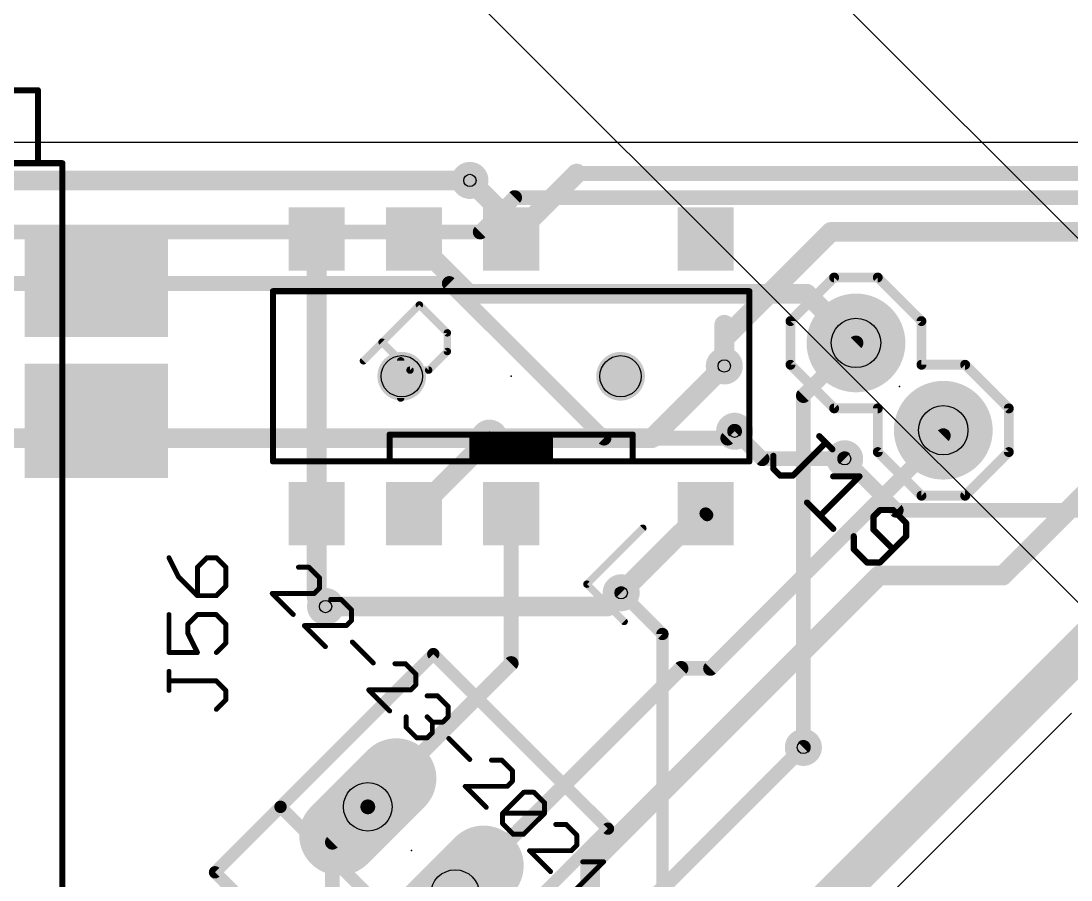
# Model space of a CAD drawing. Extents: x -76 to 580, y -41 to 95.
# Drawn here: x 241.44 to 263.03, y 19.19 to 36.87 of the extents above; entities that cross this region are included whole.
import ezdxf

# ---------------------------------------------------------------- set-up
doc = ezdxf.new("R2010")
doc.units = 0
for name, color, linetype in [('1', 22, 'CONTINUOUS'), ('16', 175, 'CONTINUOUS'), ('17', 82, 'CONTINUOUS'), ('18', 82, 'CONTINUOUS'), ('20', 7, 'CONTINUOUS'), ('21', 32, 'CONTINUOUS'), ('23', 7, 'CONTINUOUS'), ('25', 253, 'CONTINUOUS'), ('27', 253, 'CONTINUOUS'), ('29', 253, 'CONTINUOUS'), ('30', 253, 'CONTINUOUS'), ('31', 253, 'CONTINUOUS'), ('44', 253, 'CONTINUOUS'), ('47', 253, 'CONTINUOUS'), ('51', 53, 'CONTINUOUS'), ('57', 253, 'CONTINUOUS')]:
    doc.layers.add(name, color=color, linetype=linetype)

# ---------------------------------------------------------------- blocks, each defined once
blk = doc.blocks.new('RECT')
blk.add_solid([(-0.5, -0.5), (0.5, -0.5), (-0.5, 0.5), (0.5, 0.5)])
blk = doc.blocks.new('ROUNDP')
at = {"const_width": 0.5}
blk.add_lwpolyline([(0, -0.25, 1), (0, 0.25, 1), (0, -0.25)], format="xyb", dxfattribs=at)
blk = doc.blocks.new('LONGP100')
at = {"const_width": 1}
blk.add_lwpolyline([(-0.5, 0), (0.5, 0)], dxfattribs=at)
at = {"const_width": 0.5}
for points in [[(-0.5, 0.25, 1), (-0.5, -0.25)], [(0.5, -0.25, 1), (0.5, 0.25)]]:
    blk.add_lwpolyline(points, format="xyb", dxfattribs=at)
blk = doc.blocks.new('ROUNDV')
at = {"const_width": 0.5}
blk.add_lwpolyline([(0, -0.25, 1), (0, 0.25, 1), (0, -0.25)], format="xyb", dxfattribs=at)

msp = doc.modelspace()

# ---------------------------------------------------------------- linework, layer by layer
at = {"layer": '1'}
for points, const_width in [([(251.5179, 32.3821), (252.8648, 33.729)], 0.4064), ([(251.5179, 32.739), (250.6694, 33.5876)], 0.4064), ([(265.66, 33.729), (252.8648, 33.729)], 0.3048), ([(251.5179, 32.3821), (251.5179, 32.739)], 0.4064), ([(247.5179, 26.7321), (247.5179, 32.3821)], 0.4064), ([(249.5179, 32.3821), (250.6458, 31.2541)], 0.4064), ([(250.6458, 31.2541), (257.599, 31.2541)], 0.4064), ([(257.599, 31.2541), (258.6102, 30.243)], 0.4064), ([(254.417, 28.2843), (255.9019, 29.7692)], 0.4064), ([(256.6798, 27.86), (256.1141, 28.4257)], 0.3048), ([(260.4062, 28.3338), (260.4062, 28.4469)], 0.3048), ([(249.5179, 26.7321), (251.0701, 28.2843)], 0.4064), ([(251.0701, 28.2843), (254.417, 28.2843)], 0.4064), ([(255.6191, 23.5467), (260.4062, 28.3338)], 0.3048), ([(261.6295, 25.4558), (264.4579, 28.2843)], 0.4064), ([(258.3768, 27.86), (256.6798, 27.86)], 0.3048), ([(255.0534, 15.7685), (266.155, 26.8701)], 0.8128), ([(247.5179, 26.7321), (247.5179, 25.0011)], 0.4064), ([(251.5179, 23.6456), (251.5179, 26.7321)], 0.3048), ([(255.4104, 26.7321), (253.7806, 25.1023)], 0.4064), ([(255.5179, 26.7321), (255.4104, 26.7321)], 0.4064), ([(255.5484, 26.7016), (255.5179, 26.7321)], 0.254), ([(253.1442, 19.5161), (259.0839, 25.4558)], 0.4064), ([(259.0839, 25.4558), (261.6295, 25.4558)], 0.4064), ([(247.5179, 25.0011), (247.6995, 24.8194)], 0.4064), ([(248.5692, 20.697), (251.5179, 23.6456)], 0.3048), ([(250.3653, 18.901), (255.011, 23.5467)], 0.3048), ([(255.011, 23.5467), (255.6191, 23.5467)], 0.3048), ([(253.9928, 18.3848), (257.5283, 21.9203)], 0.3048), ([(247.8409, 19.9687), (248.5692, 20.697)], 0.3048), ([(247.8409, 17.1827), (247.8409, 19.9687)], 0.3048), ([(253.1442, 11.4551), (253.1442, 19.5161)], 0.4064)]:
    msp.add_lwpolyline(points, dxfattribs=dict(at, const_width=const_width))
for points, const_width in [([(252.9367, 33.6571, 1), (252.793, 33.8008)], 0.2032), ([(250.7412, 33.6594, 1), (250.5975, 33.5157)], 0.2032), ([(252.8648, 33.8052, 1), (252.8648, 33.6528)], 0.1524), ([(251.6195, 32.739, 1), (251.4163, 32.739)], 0.2032), ([(251.446, 32.6672, 1), (251.5897, 32.8109)], 0.2032), ([(247.6195, 32.3821, 1), (247.4163, 32.3821)], 0.2032), ([(249.5897, 32.4539, 1), (249.446, 32.3102)], 0.2032), ([(251.446, 32.4539, 1), (251.5897, 32.3102)], 0.2032), ([(251.4163, 32.3821, 1), (251.6195, 32.3821)], 0.2032), ([(250.6458, 31.3557, 1), (250.6458, 31.1525)], 0.2032), ([(250.574, 31.1823, 1), (250.7177, 31.326)], 0.2032), ([(257.6708, 31.326, 1), (257.5272, 31.1823)], 0.2032), ([(257.599, 31.1525, 1), (257.599, 31.3557)], 0.2032), ([(258.5383, 30.1711, 1), (258.682, 30.3148)], 0.2032), ([(255.9738, 29.6974, 1), (255.8301, 29.841)], 0.2032), ([(256.168, 28.4796, 1), (256.0602, 28.3718)], 0.1524), ([(260.4824, 28.4469, 1), (260.33, 28.4469)], 0.1524), ([(251.0701, 28.3859, 1), (251.0701, 28.1827)], 0.2032), ([(251.1419, 28.2124, 1), (250.9982, 28.3561)], 0.2032), ([(254.3452, 28.3561, 1), (254.4889, 28.2124)], 0.2032), ([(254.417, 28.1827, 1), (254.417, 28.3859)], 0.2032), ([(260.33, 28.3338, 1), (260.4824, 28.3338)], 0.1524), ([(260.4601, 28.2799, 1), (260.3523, 28.3876)], 0.1524), ([(256.6798, 27.9362, 1), (256.6798, 27.7838)], 0.1524), ([(256.6259, 27.8061, 1), (256.7336, 27.9139)], 0.1524), ([(258.3768, 27.7838, 1), (258.3768, 27.9362)], 0.1524), ([(247.6195, 26.7321, 1), (247.4163, 26.7321)], 0.2032), ([(247.4163, 26.7321, 1), (247.6195, 26.7321)], 0.2032), ([(249.446, 26.8039, 1), (249.5897, 26.6602)], 0.2032), ([(251.5941, 26.7321, 1), (251.4417, 26.7321)], 0.1524), ([(255.4104, 26.8337, 1), (255.4104, 26.6305)], 0.2032), ([(255.4822, 26.6602, 1), (255.3386, 26.8039)], 0.2032), ([(255.5628, 26.777, 1), (255.473, 26.6872)], 0.127), ([(255.5179, 26.6305, 1), (255.5179, 26.8337)], 0.2032), ([(255.5035, 26.6567, 1), (255.5933, 26.7465)], 0.127), ([(259.0839, 25.5574, 1), (259.0839, 25.3542)], 0.2032), ([(259.1558, 25.384, 1), (259.0121, 25.5277)], 0.2032), ([(261.5577, 25.5277, 1), (261.7013, 25.384)], 0.2032), ([(261.6295, 25.3542, 1), (261.6295, 25.5574)], 0.2032), ([(253.7088, 25.1741, 1), (253.8525, 25.0304)], 0.2032), ([(247.5897, 25.0729, 1), (247.446, 24.9292)], 0.2032), ([(247.4163, 25.0011, 1), (247.6195, 25.0011)], 0.2032), ([(247.6277, 24.7476, 1), (247.7713, 24.8913)], 0.2032), ([(251.5718, 23.5918, 1), (251.464, 23.6995)], 0.1524), ([(251.4417, 23.6456, 1), (251.5941, 23.6456)], 0.1524), ([(255.011, 23.6229, 1), (255.011, 23.4705)], 0.1524), ([(255.0649, 23.4928, 1), (254.9571, 23.6005)], 0.1524), ([(255.5652, 23.6005, 1), (255.673, 23.4928)], 0.1524), ([(255.6191, 23.4705, 1), (255.6191, 23.6229)], 0.1524), ([(257.5822, 21.8664, 1), (257.4744, 21.9742)], 0.1524), ([(248.5154, 20.7509, 1), (248.6231, 20.6431)], 0.1524), ([(248.6231, 20.6431, 1), (248.5154, 20.7509)], 0.1524), ([(247.9171, 19.9687, 1), (247.7647, 19.9687)], 0.1524), ([(247.787, 20.0226, 1), (247.8948, 19.9148)], 0.1524), ([(253.2458, 19.5161, 1), (253.0426, 19.5161)], 0.2032), ([(253.0724, 19.588, 1), (253.2161, 19.4443)], 0.2032)]:
    msp.add_lwpolyline(points, format="xyb", dxfattribs=dict(at, const_width=const_width))
at = {"layer": '16'}
for points, const_width in [([(250.6694, 33.5876), (188.444, 33.5876)], 0.4064), ([(251.5886, 33.234), (250.8815, 32.5269)], 0.3048), ([(307.3086, 33.234), (251.5886, 33.234)], 0.3048), ([(250.8815, 32.5269), (213.2634, 32.5269)], 0.3048), ([(255.9019, 30.3349), (258.094, 32.5269)], 0.4064), ([(258.094, 32.5269), (268.7006, 32.5269)], 0.4064), ([(250.2451, 31.4663), (213.4755, 31.4663)], 0.3048), ([(253.4271, 28.2843), (250.2451, 31.4663)], 0.3048), ([(255.9019, 29.7692), (255.9019, 30.6177)], 0.4064), ([(255.9019, 29.7692), (255.9019, 30.3349)], 0.4064), ([(257.5283, 29.1611), (258.6102, 30.243)], 0.3048), ([(257.5283, 21.9203), (257.5283, 29.1611)], 0.3048), ([(256.1141, 28.4257), (255.9727, 28.2843)], 0.3048), ([(219.9102, 28.2843), (251.0701, 28.2843)], 0.4064), ([(255.9727, 28.2843), (253.4271, 28.2843)], 0.3048), ([(259.4375, 26.7993), (258.3768, 27.86)], 0.3048), ([(270.7512, 26.7993), (259.4375, 26.7993)], 0.3048), ([(253.4978, 24.8194), (253.7806, 25.1023)], 0.4064), ([(254.6292, 24.2538), (253.7806, 25.1023)], 0.254), ([(247.6995, 24.8194), (253.4978, 24.8194)], 0.4064), ([(254.6292, 12.5158), (254.6292, 24.2538)], 0.254)]:
    msp.add_lwpolyline(points, dxfattribs=dict(at, const_width=const_width))
for points, const_width in [([(250.6694, 33.486, 1), (250.6694, 33.6892)], 0.2032), ([(251.5886, 33.3102, 1), (251.5886, 33.1578)], 0.1524), ([(251.6425, 33.1801, 1), (251.5347, 33.2879)], 0.1524), ([(250.8276, 32.5808, 1), (250.9354, 32.473)], 0.1524), ([(250.8815, 32.4507, 1), (250.8815, 32.6031)], 0.1524), ([(258.094, 32.6285, 1), (258.094, 32.4253)], 0.2032), ([(258.1658, 32.4551, 1), (258.0221, 32.5988)], 0.2032), ([(250.299, 31.5201, 1), (250.1912, 31.4124)], 0.1524), ([(250.2451, 31.3901, 1), (250.2451, 31.5425)], 0.1524), ([(256.0035, 30.6177, 1), (255.8003, 30.6177)], 0.2032), ([(256.0035, 30.3349, 1), (255.8003, 30.3349)], 0.2032), ([(255.8301, 30.4067, 1), (255.9738, 30.263)], 0.2032), ([(258.664, 30.1891, 1), (258.5563, 30.2968)], 0.1524), ([(255.8003, 29.7692, 1), (256.0035, 29.7692)], 0.2032), ([(255.8003, 29.7692, 1), (256.0035, 29.7692)], 0.2032), ([(257.6045, 29.1611, 1), (257.4521, 29.1611)], 0.1524), ([(257.4744, 29.215, 1), (257.5822, 29.1072)], 0.1524), ([(256.168, 28.3718, 1), (256.0602, 28.4796)], 0.1524), ([(251.0701, 28.1827, 1), (251.0701, 28.3859)], 0.2032), ([(253.4271, 28.3605, 1), (253.4271, 28.2081)], 0.1524), ([(253.3732, 28.2304, 1), (253.481, 28.3382)], 0.1524), ([(255.9188, 28.3382, 1), (256.0265, 28.2304)], 0.1524), ([(255.9727, 28.2081, 1), (255.9727, 28.3605)], 0.1524), ([(258.4307, 27.9139, 1), (258.3229, 27.8061)], 0.1524), ([(259.4375, 26.8755, 1), (259.4375, 26.7231)], 0.1524), ([(259.3836, 26.7455, 1), (259.4914, 26.8532)], 0.1524), ([(253.8525, 25.0304, 1), (253.7088, 25.1741)], 0.2032), ([(253.8255, 25.1472, 1), (253.7357, 25.0574)], 0.127), ([(247.6995, 24.921, 1), (247.6995, 24.7178)], 0.2032), ([(253.4259, 24.8913, 1), (253.5696, 24.7476)], 0.2032), ([(253.4978, 24.7178, 1), (253.4978, 24.921)], 0.2032), ([(254.6927, 24.2538, 1), (254.5657, 24.2538)], 0.127), ([(254.5842, 24.2089, 1), (254.6741, 24.2987)], 0.127), ([(257.4521, 21.9203, 1), (257.6045, 21.9203)], 0.1524)]:
    msp.add_lwpolyline(points, format="xyb", dxfattribs=dict(at, const_width=const_width))
at = {"layer": '20'}
for p, q in [((508.6926, 34.3654), (-51.9016, 34.3654)), ((256.6798, 16.2635), (263.0437, 22.6274))]:
    msp.add_line(p, q, dxfattribs=at)
for centre in [(249.2679, 29.5571), (253.7679, 29.5571)]:
    msp.add_circle(centre, 0.425, dxfattribs=at)
at = {"layer": '21', "const_width": 0.254}
for points in [[(246.7732, 20.697), (249.9163, 23.8401)], [(249.9163, 23.8401), (253.5084, 20.248)], [(245.4262, 19.35), (246.7732, 20.697)], [(250.3653, 17.1049), (246.7732, 20.697)], [(253.5084, 20.248), (250.3653, 17.1049)], [(249.0183, 15.7579), (245.4262, 19.35)]]:
    msp.add_lwpolyline(points, dxfattribs=at)
at = {"layer": '21', "const_width": 0.127}
for points in [[(249.9612, 23.885, 1), (249.8714, 23.7952)], [(249.9612, 23.7952, 1), (249.8714, 23.885)], [(246.8181, 20.7419, 1), (246.7283, 20.6521)], [(246.7283, 20.7419, 1), (246.8181, 20.6521)], [(246.8181, 20.6521, 1), (246.7283, 20.7419)], [(253.5533, 20.2031, 1), (253.4635, 20.2929)], [(253.4635, 20.2031, 1), (253.5533, 20.2929)], [(245.4711, 19.3949, 1), (245.3813, 19.3051)], [(245.3813, 19.3949, 1), (245.4711, 19.3051)]]:
    msp.add_lwpolyline(points, format="xyb", dxfattribs=at)
at = {"layer": '23'}
for p in [(251.5179, 29.5571), (259.5082, 29.3449), (249.4673, 19.799)]:
    msp.add_point(p, dxfattribs=at)
at = {"layer": '25'}
for points, const_width in [([(257.8546, 28.3238), (258.1243, 28.0541)], 0.127), ([(257.3153, 27.5148), (257.9894, 28.1889)], 0.127), ([(256.9109, 27.9193), (256.9109, 27.6497)], 0.127), ([(256.9109, 27.6497), (257.0457, 27.5148)], 0.127), ([(257.0457, 27.5148), (257.3153, 27.5148)], 0.127), ([(258.6815, 27.4969), (257.8726, 26.688)], 0.127), ([(258.1422, 27.4969), (258.6815, 27.4969)], 0.127), ([(257.603, 26.9576), (258.1422, 26.4183)], 0.127), ([(259.1039, 26.8048), (258.9691, 26.67)], 0.127), ([(259.3736, 26.8048), (259.1039, 26.8048)], 0.127), ([(259.6432, 26.5352), (259.3736, 26.8048)], 0.127), ([(258.9691, 26.67), (258.9691, 26.4003)], 0.127), ([(259.6432, 26.2655), (259.6432, 26.5352)], 0.127), ([(258.9691, 26.4003), (259.3736, 25.9959)], 0.127), ([(258.5647, 26.2655), (258.5647, 25.9959)], 0.127), ([(259.1039, 25.7262), (259.6432, 26.2655)], 0.127), ([(258.5647, 25.9959), (258.8343, 25.7262)], 0.127), ([(244.4797, 25.8221), (244.6746, 25.4323)], 0.1016), ([(245.2593, 25.8221), (245.0644, 25.6272)], 0.1016), ([(245.4542, 25.8221), (245.2593, 25.8221)], 0.1016), ([(245.6491, 25.6272), (245.4542, 25.8221)], 0.1016), ([(258.8343, 25.7262), (259.1039, 25.7262)], 0.127), ([(245.0644, 25.6272), (245.0644, 25.0425)], 0.1016), ([(245.6491, 25.2374), (245.6491, 25.6272)], 0.1016), ([(244.6746, 25.4323), (245.0644, 25.0425)], 0.1016), ([(245.4542, 25.0425), (245.6491, 25.2374)], 0.1016), ([(245.0644, 25.0425), (245.4542, 25.0425)], 0.1016), ([(244.4797, 24.6527), (244.4797, 23.8731)], 0.1016), ([(244.8695, 24.4578), (245.0644, 24.6527)], 0.1016), ([(245.0644, 24.6527), (245.4542, 24.6527)], 0.1016), ([(245.4542, 24.6527), (245.6491, 24.4578)], 0.1016), ([(244.8695, 24.2629), (244.8695, 24.4578)], 0.1016), ([(245.6491, 24.4578), (245.6491, 24.068)], 0.1016), ([(245.0644, 23.8731), (244.8695, 24.2629)], 0.1016), ([(245.6491, 24.068), (245.4542, 23.8731)], 0.1016), ([(244.4797, 23.8731), (245.0644, 23.8731)], 0.1016), ([(244.4797, 23.0935), (244.4797, 23.4833)], 0.1016), ([(245.4542, 23.2884), (244.4797, 23.2884)], 0.1016), ([(245.6491, 23.0935), (245.4542, 23.2884)], 0.1016), ([(245.6491, 22.8986), (245.6491, 23.0935)], 0.1016), ([(245.4542, 22.7037), (245.6491, 22.8986)], 0.1016)]:
    msp.add_lwpolyline(points, dxfattribs=dict(at, const_width=const_width))
for points, const_width in [([(257.8771, 28.3462, 1), (257.8322, 28.3013)], 0.0635), ([(258.0119, 28.1665, 1), (257.967, 28.2114)], 0.0635), ([(258.1018, 28.0317, 1), (258.1467, 28.0766)], 0.0635), ([(256.9426, 27.9193, 1), (256.8791, 27.9193)], 0.0635), ([(256.9333, 27.6721, 1), (256.8884, 27.6272)], 0.0635), ([(256.8791, 27.6497, 1), (256.9426, 27.6497)], 0.0635), ([(257.0457, 27.5466, 1), (257.0457, 27.4831)], 0.0635), ([(257.0232, 27.4924, 1), (257.0682, 27.5373)], 0.0635), ([(257.2929, 27.5373, 1), (257.3378, 27.4924)], 0.0635), ([(257.3153, 27.4831, 1), (257.3153, 27.5466)], 0.0635), ([(258.1422, 27.5286, 1), (258.1422, 27.4651)], 0.0635), ([(258.704, 27.4744, 1), (258.659, 27.5193)], 0.0635), ([(258.6815, 27.4651, 1), (258.6815, 27.5286)], 0.0635), ([(257.6254, 26.98, 1), (257.5805, 26.9351)], 0.0635), ([(259.1039, 26.8365, 1), (259.1039, 26.773)], 0.0635), ([(259.1264, 26.7823, 1), (259.0815, 26.8272)], 0.0635), ([(259.396, 26.8272, 1), (259.3511, 26.7823)], 0.0635), ([(259.3736, 26.773, 1), (259.3736, 26.8365)], 0.0635), ([(257.8501, 26.7104, 1), (257.895, 26.6655)], 0.0635), ([(259.0009, 26.67, 1), (258.9374, 26.67)], 0.0635), ([(258.9467, 26.6924, 1), (258.9916, 26.6475)], 0.0635), ([(259.675, 26.5352, 1), (259.6115, 26.5352)], 0.0635), ([(259.6208, 26.5127, 1), (259.6657, 26.5576)], 0.0635), ([(258.1198, 26.3959, 1), (258.1647, 26.4408)], 0.0635), ([(258.9916, 26.4228, 1), (258.9467, 26.3779)], 0.0635), ([(258.9374, 26.4003, 1), (259.0009, 26.4003)], 0.0635), ([(258.5964, 26.2655, 1), (258.5329, 26.2655)], 0.0635), ([(259.6115, 26.2655, 1), (259.675, 26.2655)], 0.0635), ([(259.6657, 26.2431, 1), (259.6208, 26.288)], 0.0635), ([(258.5871, 26.0183, 1), (258.5422, 25.9734)], 0.0635), ([(258.5329, 25.9959, 1), (258.5964, 25.9959)], 0.0635), ([(259.3511, 25.9734, 1), (259.396, 26.0183)], 0.0635), ([(244.5025, 25.8335, 1), (244.457, 25.8108)], 0.0508), ([(245.2593, 25.8475, 1), (245.2593, 25.7967)], 0.0508), ([(245.2773, 25.8042, 1), (245.2414, 25.8401)], 0.0508), ([(245.4722, 25.8401, 1), (245.4363, 25.8042)], 0.0508), ([(245.4542, 25.7967, 1), (245.4542, 25.8475)], 0.0508), ([(258.8343, 25.758, 1), (258.8343, 25.6945)], 0.0635), ([(258.8118, 25.7038, 1), (258.8567, 25.7487)], 0.0635), ([(259.0815, 25.7487, 1), (259.1264, 25.7038)], 0.0635), ([(259.1039, 25.6945, 1), (259.1039, 25.758)], 0.0635), ([(245.0898, 25.6272, 1), (245.039, 25.6272)], 0.0508), ([(245.0465, 25.6452, 1), (245.0824, 25.6093)], 0.0508), ([(245.6745, 25.6272, 1), (245.6237, 25.6272)], 0.0508), ([(245.6312, 25.6093, 1), (245.6671, 25.6452)], 0.0508), ([(244.6926, 25.4503, 1), (244.6567, 25.4144)], 0.0508), ([(244.6519, 25.421, 1), (244.6974, 25.4437)], 0.0508), ([(245.6671, 25.2195, 1), (245.6312, 25.2554)], 0.0508), ([(245.0644, 25.0679, 1), (245.0644, 25.0171)], 0.0508), ([(245.039, 25.0425, 1), (245.0898, 25.0425)], 0.0508), ([(245.0465, 25.0246, 1), (245.0824, 25.0605)], 0.0508), ([(245.4363, 25.0605, 1), (245.4722, 25.0246)], 0.0508), ([(245.4542, 25.0171, 1), (245.4542, 25.0679)], 0.0508), ([(245.6237, 25.2374, 1), (245.6745, 25.2374)], 0.0508), ([(244.5051, 24.6527, 1), (244.4543, 24.6527)], 0.0508), ([(245.0644, 24.6781, 1), (245.0644, 24.6273)], 0.0508), ([(245.0824, 24.6348, 1), (245.0465, 24.6707)], 0.0508), ([(245.4722, 24.6707, 1), (245.4363, 24.6348)], 0.0508), ([(245.4542, 24.6273, 1), (245.4542, 24.6781)], 0.0508), ([(244.8949, 24.4578, 1), (244.8441, 24.4578)], 0.0508), ([(244.8516, 24.4758, 1), (244.8875, 24.4399)], 0.0508), ([(245.6745, 24.4578, 1), (245.6237, 24.4578)], 0.0508), ([(245.6312, 24.4399, 1), (245.6671, 24.4758)], 0.0508), ([(244.8923, 24.2743, 1), (244.8468, 24.2516)], 0.0508), ([(244.8441, 24.2629, 1), (244.8949, 24.2629)], 0.0508), ([(245.6237, 24.068, 1), (245.6745, 24.068)], 0.0508), ([(245.6671, 24.0501, 1), (245.6312, 24.086)], 0.0508), ([(244.4797, 23.8985, 1), (244.4797, 23.8477)], 0.0508), ([(244.4543, 23.8731, 1), (244.5051, 23.8731)], 0.0508), ([(245.0417, 23.8618, 1), (245.0872, 23.8845)], 0.0508), ([(245.0644, 23.8477, 1), (245.0644, 23.8985)], 0.0508), ([(245.4363, 23.8911, 1), (245.4722, 23.8552)], 0.0508), ([(244.5051, 23.4833, 1), (244.4543, 23.4833)], 0.0508), ([(244.4797, 23.3138, 1), (244.4797, 23.263)], 0.0508), ([(245.4722, 23.3064, 1), (245.4363, 23.2705)], 0.0508), ([(245.4542, 23.263, 1), (245.4542, 23.3138)], 0.0508), ([(244.4543, 23.0935, 1), (244.5051, 23.0935)], 0.0508), ([(245.6745, 23.0935, 1), (245.6237, 23.0935)], 0.0508), ([(245.6312, 23.0756, 1), (245.6671, 23.1115)], 0.0508), ([(245.6237, 22.8986, 1), (245.6745, 22.8986)], 0.0508), ([(245.6671, 22.8807, 1), (245.6312, 22.9166)], 0.0508), ([(245.4363, 22.7217, 1), (245.4722, 22.6858)], 0.0508)]:
    msp.add_lwpolyline(points, format="xyb", dxfattribs=dict(at, const_width=const_width))
at = {"layer": '27', "const_width": 0.1016}
for points in [[(247.3588, 25.6269), (247.143, 25.6268)], [(247.5745, 25.4111), (247.3588, 25.6269)], [(247.5745, 25.1954), (247.5745, 25.4111)], [(247.0352, 24.6562), (246.6038, 25.0876)], [(246.6038, 25.0876), (247.4666, 25.0876)], [(247.4666, 25.0876), (247.5745, 25.1954)], [(248.0203, 24.9653), (247.8046, 24.9653)], [(248.236, 24.7496), (248.0203, 24.9653)], [(248.236, 24.5339), (248.236, 24.7496)], [(247.6967, 23.9946), (247.2653, 24.4261)], [(247.2653, 24.4261), (248.1281, 24.4261)], [(248.1281, 24.4261), (248.236, 24.5339)], [(248.2504, 24.0881), (248.6818, 23.6567)], [(249.3433, 23.6423), (249.1276, 23.6423)], [(249.559, 23.4266), (249.3433, 23.6423)], [(249.559, 23.2109), (249.559, 23.4266)], [(249.0197, 22.6716), (248.5883, 23.103)], [(248.5883, 23.103), (249.4511, 23.103)], [(249.4511, 23.103), (249.559, 23.2109)], [(249.7891, 22.9808), (250.0048, 22.9808)], [(250.0048, 22.9808), (250.2205, 22.7651)], [(250.2205, 22.7651), (250.2205, 22.5494)], [(249.3577, 22.3337), (249.3577, 22.5494)], [(249.8969, 22.4415), (249.7891, 22.5494)], [(250.1126, 22.4415), (249.8969, 22.4415)], [(249.8969, 22.4415), (249.8969, 22.2258)], [(250.2205, 22.5494), (250.1126, 22.4415)], [(249.5734, 22.118), (249.3577, 22.3337)], [(249.8969, 22.2258), (249.7891, 22.118)], [(249.7891, 22.118), (249.5734, 22.118)], [(250.2349, 22.1036), (250.6663, 21.6722)], [(251.3278, 21.6578), (251.1121, 21.6578)], [(251.5435, 21.4421), (251.3278, 21.6578)], [(251.5435, 21.2264), (251.5435, 21.4421)], [(251.0042, 20.6871), (250.5728, 21.1185)], [(250.5728, 21.1185), (251.4357, 21.1185)], [(251.4357, 21.1185), (251.5435, 21.2264)], [(251.3422, 20.5648), (251.7736, 20.9963)], [(251.7736, 20.9963), (251.9893, 20.9963)], [(251.9893, 20.9963), (252.205, 20.7806)], [(252.205, 20.7806), (252.205, 20.5648)], [(251.3422, 20.3491), (251.3422, 20.5648)], [(251.3422, 20.5648), (252.205, 20.5648)], [(252.205, 20.5648), (251.7736, 20.1334)], [(251.5579, 20.1334), (251.3422, 20.3491)], [(252.6508, 20.3347), (252.4351, 20.3347)], [(252.8665, 20.119), (252.6508, 20.3347)], [(251.7736, 20.1334), (251.5579, 20.1334)], [(252.8665, 19.9033), (252.8665, 20.119)], [(252.7587, 19.7955), (252.8665, 19.9033)], [(252.3273, 19.3641), (251.8958, 19.7955)], [(251.8958, 19.7955), (252.7587, 19.7955)], [(253.4202, 19.5654), (252.7731, 18.9183)], [(252.9888, 19.5654), (253.4202, 19.5654)]]:
    msp.add_lwpolyline(points, dxfattribs=at)
at = {"layer": '27', "const_width": 0.0508}
for points in [[(247.143, 25.6522, 1), (247.143, 25.6014)], [(247.3767, 25.6448, 1), (247.3408, 25.6089)], [(247.3588, 25.6015, 1), (247.3588, 25.6522)], [(247.5999, 25.4111, 1), (247.5491, 25.4111)], [(247.5565, 25.3932, 1), (247.5924, 25.4291)], [(246.6038, 25.113, 1), (246.6038, 25.0622)], [(246.6217, 25.1055, 1), (246.5858, 25.0696)], [(247.4486, 25.1055, 1), (247.4846, 25.0696)], [(247.4666, 25.0622, 1), (247.4666, 25.113)], [(247.5491, 25.1954, 1), (247.5999, 25.1954)], [(247.5924, 25.1775, 1), (247.5565, 25.2134)], [(247.8046, 24.9907, 1), (247.8046, 24.9399)], [(248.0382, 24.9833, 1), (248.0023, 24.9474)], [(248.0203, 24.9399, 1), (248.0203, 24.9907)], [(247.0172, 24.6382, 1), (247.0532, 24.6741)], [(248.2614, 24.7496, 1), (248.2106, 24.7496)], [(248.218, 24.7317, 1), (248.2539, 24.7676)], [(247.2653, 24.4515, 1), (247.2653, 24.4007)], [(247.2832, 24.444, 1), (247.2473, 24.4081)], [(248.1102, 24.444, 1), (248.1461, 24.4081)], [(248.1281, 24.4007, 1), (248.1281, 24.4515)], [(248.2106, 24.5339, 1), (248.2614, 24.5339)], [(248.2539, 24.516, 1), (248.218, 24.5519)], [(247.6787, 23.9767, 1), (247.7147, 24.0126)], [(248.2683, 24.1061, 1), (248.2324, 24.0702)], [(248.6638, 23.6387, 1), (248.6997, 23.6747)], [(249.1276, 23.6677, 1), (249.1276, 23.6169)], [(249.3612, 23.6603, 1), (249.3253, 23.6244)], [(249.3433, 23.6169, 1), (249.3433, 23.6677)], [(249.5844, 23.4266, 1), (249.5336, 23.4266)], [(249.541, 23.4086, 1), (249.577, 23.4446)], [(248.6063, 23.121, 1), (248.5703, 23.0851)], [(248.5883, 23.1284, 1), (248.5883, 23.0776)], [(249.4332, 23.121, 1), (249.4691, 23.0851)], [(249.4511, 23.0776, 1), (249.4511, 23.1284)], [(249.5336, 23.2109, 1), (249.5844, 23.2109)], [(249.577, 23.1929, 1), (249.541, 23.2289)], [(249.7891, 23.0062, 1), (249.7891, 22.9554)], [(250.0228, 22.9988, 1), (249.9868, 22.9628)], [(250.0048, 22.9554, 1), (250.0048, 23.0062)], [(249.0018, 22.6537, 1), (249.0377, 22.6896)], [(250.2459, 22.7651, 1), (250.1951, 22.7651)], [(250.2025, 22.7471, 1), (250.2385, 22.783)], [(249.3831, 22.5494, 1), (249.3323, 22.5494)], [(249.807, 22.5673, 1), (249.7711, 22.5314)], [(249.8969, 22.4669, 1), (249.8969, 22.4161)], [(249.9223, 22.4415, 1), (249.8715, 22.4415)], [(249.879, 22.4236, 1), (249.9149, 22.4595)], [(250.0947, 22.4595, 1), (250.1306, 22.4236)], [(250.1126, 22.4161, 1), (250.1126, 22.4669)], [(250.1951, 22.5494, 1), (250.2459, 22.5494)], [(250.2385, 22.5314, 1), (250.2025, 22.5673)], [(249.3756, 22.3516, 1), (249.3397, 22.3157)], [(249.3323, 22.3337, 1), (249.3831, 22.3337)], [(249.8715, 22.2258, 1), (249.9223, 22.2258)], [(249.9149, 22.2079, 1), (249.879, 22.2438)], [(249.5734, 22.1434, 1), (249.5734, 22.0926)], [(249.5554, 22.1, 1), (249.5913, 22.1359)], [(249.7711, 22.1359, 1), (249.807, 22.1)], [(249.7891, 22.0926, 1), (249.7891, 22.1434)], [(250.2528, 22.1215, 1), (250.2169, 22.0856)], [(250.6483, 21.6542, 1), (250.6843, 21.6901)], [(251.1121, 21.6832, 1), (251.1121, 21.6324)], [(251.3458, 21.6757, 1), (251.3099, 21.6398)], [(251.3278, 21.6324, 1), (251.3278, 21.6832)], [(251.5689, 21.4421, 1), (251.5181, 21.4421)], [(251.5256, 21.4241, 1), (251.5615, 21.46)], [(250.5908, 21.1365, 1), (250.5549, 21.1005)], [(250.5728, 21.1439, 1), (250.5728, 21.0931)], [(251.4357, 21.0931, 1), (251.4357, 21.1439)], [(251.5181, 21.2264, 1), (251.5689, 21.2264)], [(251.5615, 21.2084, 1), (251.5256, 21.2443)], [(251.4177, 21.1365, 1), (251.4536, 21.1005)], [(251.7736, 21.0217, 1), (251.7736, 20.9709)], [(251.7916, 20.9783, 1), (251.7556, 21.0142)], [(252.0073, 21.0142, 1), (251.9714, 20.9783)], [(251.9893, 20.9709, 1), (251.9893, 21.0217)], [(252.2304, 20.7806, 1), (252.1796, 20.7806)], [(252.1871, 20.7626, 1), (252.223, 20.7985)], [(250.9863, 20.6691, 1), (251.0222, 20.705)], [(251.3676, 20.5648, 1), (251.3168, 20.5648)], [(251.3422, 20.5902, 1), (251.3422, 20.5394)], [(251.3242, 20.5828, 1), (251.3602, 20.5469)], [(252.1796, 20.5648, 1), (252.2304, 20.5648)], [(252.223, 20.5469, 1), (252.1871, 20.5828)], [(252.205, 20.5394, 1), (252.205, 20.5902)], [(251.3602, 20.3671, 1), (251.3242, 20.3312)], [(251.3168, 20.3491, 1), (251.3676, 20.3491)], [(252.4351, 20.3601, 1), (252.4351, 20.3093)], [(252.6688, 20.3527, 1), (252.6329, 20.3168)], [(252.6508, 20.3094, 1), (252.6508, 20.3601)], [(251.5579, 20.1588, 1), (251.5579, 20.108)], [(251.5399, 20.1155, 1), (251.5759, 20.1514)], [(251.7556, 20.1514, 1), (251.7916, 20.1155)], [(251.7736, 20.108, 1), (251.7736, 20.1588)], [(252.8919, 20.119, 1), (252.8411, 20.119)], [(252.8486, 20.1011, 1), (252.8845, 20.137)], [(252.8411, 19.9033, 1), (252.8919, 19.9033)], [(252.8845, 19.8854, 1), (252.8486, 19.9213)], [(251.8958, 19.8209, 1), (251.8958, 19.7701)], [(251.9138, 19.8134, 1), (251.8779, 19.7775)], [(252.7407, 19.8134, 1), (252.7766, 19.7775)], [(252.7587, 19.7701, 1), (252.7587, 19.8209)], [(252.9888, 19.5908, 1), (252.9888, 19.54)], [(253.4382, 19.5474, 1), (253.4022, 19.5833)], [(253.4202, 19.54, 1), (253.4202, 19.5908)], [(252.3093, 19.3461, 1), (252.3452, 19.382)]]:
    msp.add_lwpolyline(points, format="xyb", dxfattribs=at)
at = {"layer": '29', "const_width": 0.5012}
for points in [[(249.2679, 29.3065, 1), (249.2679, 29.8077, 1), (249.2679, 29.3065)], [(253.7679, 29.3065, 1), (253.7679, 29.8077, 1), (253.7679, 29.3065)]]:
    msp.add_lwpolyline(points, format="xyb", dxfattribs=at)
at = {"layer": '30', "const_width": 0.5012}
for points in [[(249.2679, 29.3065, 1), (249.2679, 29.8077, 1), (249.2679, 29.3065)], [(253.7679, 29.3065, 1), (253.7679, 29.8077, 1), (253.7679, 29.3065)]]:
    msp.add_lwpolyline(points, format="xyb", dxfattribs=at)
at = {"layer": '44'}
for centre, radius in [((250.6694, 33.5876), 0.127), ((258.6102, 30.243), 0.508), ((255.9019, 29.7692), 0.127), ((260.4062, 28.4469), 0.508), ((256.1141, 28.4257), 0.127), ((251.0701, 28.2843), 0.127), ((258.3768, 27.86), 0.127), ((253.7806, 25.1023), 0.127), ((247.6995, 24.8194), 0.127), ((257.5283, 21.9203), 0.127), ((248.5692, 20.697), 0.5), ((250.3653, 18.901), 0.5)]:
    msp.add_circle(centre, radius, dxfattribs=at)
at = {"layer": '47', "const_width": 0.1524}
for points in [[(248.479, 29.8753), (249.6295, 31.0257)], [(249.6295, 31.0257), (250.2047, 30.4505)], [(250.2047, 30.4505), (250.2047, 30.067)], [(249.4377, 29.6835), (248.8625, 30.2587)], [(250.2047, 30.067), (249.8212, 29.6835)], [(249.246, 29.8753), (249.246, 29.1083)], [(249.8212, 29.6835), (249.4377, 29.6835)], [(254.2257, 26.4295), (253.0752, 25.2791)], [(253.0752, 25.2791), (253.8422, 24.5121)]]:
    msp.add_lwpolyline(points, dxfattribs=at)
at = {"layer": '47', "const_width": 0.0762}
for points in [[(249.6564, 31.0527, 1), (249.6025, 30.9988)], [(249.6564, 30.9988, 1), (249.6025, 31.0527)], [(250.2428, 30.4505, 1), (250.1666, 30.4505)], [(250.1778, 30.4235, 1), (250.2316, 30.4774)], [(248.8894, 30.2857, 1), (248.8356, 30.2318)], [(250.1666, 30.067, 1), (250.2428, 30.067)], [(250.2316, 30.0401, 1), (250.1778, 30.0939)], [(248.4521, 29.9022, 1), (248.506, 29.8483)], [(249.2841, 29.8753, 1), (249.2079, 29.8753)], [(249.4377, 29.7216, 1), (249.4377, 29.6454)], [(249.4108, 29.6566, 1), (249.4647, 29.7105)], [(249.7943, 29.7105, 1), (249.8482, 29.6566)], [(249.8212, 29.6454, 1), (249.8212, 29.7216)], [(249.2079, 29.1083, 1), (249.2841, 29.1083)], [(254.2526, 26.4026, 1), (254.1987, 26.4565)], [(253.1022, 25.306, 1), (253.0483, 25.2521)], [(253.0483, 25.306, 1), (253.1022, 25.2521)], [(253.8152, 24.4852, 1), (253.8691, 24.539)]]:
    msp.add_lwpolyline(points, format="xyb", dxfattribs=at)
at = {"layer": '51'}
for points, const_width in [([(241.7849, 35.4411), (236.7849, 35.4411)], 0.127), ([(241.7849, 35.4411), (241.7849, 33.9411)], 0.127), ([(241.7849, 33.9411), (236.7849, 33.9411)], 0.127), ([(242.2849, 33.9411), (241.7849, 33.9411)], 0.127), ([(242.2849, 33.9411), (242.2849, 18.4411)], 0.127), ([(257.2631, 30.692), (258.1611, 31.59)], 0.2032), ([(258.1611, 31.59), (259.0592, 31.59)], 0.2032), ([(259.0592, 31.59), (259.9572, 30.692)], 0.2032), ([(256.4179, 31.3071), (246.6179, 31.3071)], 0.127), ([(246.6179, 31.3071), (246.6179, 27.8071)], 0.127), ([(256.4179, 27.8071), (256.4179, 31.3071)], 0.127), ([(257.2631, 29.7939), (257.2631, 30.692)], 0.2032), ([(259.9572, 30.692), (259.9572, 29.7939)], 0.2032), ([(258.1611, 28.8959), (257.2631, 29.7939)], 0.2032), ([(259.9572, 29.7939), (260.8552, 29.7939)], 0.2032), ([(260.8552, 29.7939), (261.7533, 28.8959)], 0.2032), ([(259.0592, 28.8959), (258.1611, 28.8959)], 0.2032), ([(259.0592, 27.9979), (259.0592, 28.8959)], 0.2032), ([(261.7533, 27.9979), (261.7533, 28.8959)], 0.2032), ([(249.0179, 27.8571), (249.0179, 28.3571)], 0.127), ([(249.0179, 28.3571), (250.7179, 28.3571)], 0.127), ([(250.7179, 28.3571), (254.0179, 28.3571)], 0.127), ([(250.7179, 28.3571), (250.7179, 27.8571)], 0.127), ([(252.3179, 28.2571), (250.8179, 28.2571)], 0.127), ([(250.8179, 28.2571), (250.8179, 27.9571)], 0.127), ([(252.3179, 27.8571), (252.3179, 28.2571)], 0.127), ([(254.0179, 28.3571), (254.0179, 27.8571)], 0.127), ([(252.2179, 28.1571), (250.9179, 28.1571)], 0.127), ([(250.9179, 28.1571), (250.9179, 28.0571)], 0.127), ([(250.9179, 28.0571), (252.1179, 28.0571)], 0.127), ([(252.2179, 27.9571), (252.2179, 28.1571)], 0.127), ([(259.9572, 27.0999), (259.0592, 27.9979)], 0.2032), ([(260.8552, 27.0999), (261.7533, 27.9979)], 0.2032), ([(246.6179, 27.8071), (256.4179, 27.8071)], 0.127), ([(250.7179, 27.8571), (252.3179, 27.8571)], 0.127), ([(250.8179, 27.9571), (252.2179, 27.9571)], 0.127), ([(259.9572, 27.0999), (260.8552, 27.0999)], 0.2032)]:
    msp.add_lwpolyline(points, dxfattribs=dict(at, const_width=const_width))
for points, const_width in [([(241.8167, 35.4411, 1), (241.7532, 35.4411)], 0.0635), ([(241.7849, 35.4094, 1), (241.7849, 35.4729)], 0.0635), ([(241.7849, 33.9729, 1), (241.7849, 33.9094)], 0.0635), ([(241.7532, 33.9411, 1), (241.8167, 33.9411)], 0.0635), ([(241.7849, 33.9094, 1), (241.7849, 33.9729)], 0.0635), ([(242.3167, 33.9411, 1), (242.2532, 33.9411)], 0.0635), ([(242.2849, 33.9094, 1), (242.2849, 33.9729)], 0.0635), ([(258.1611, 31.6408, 1), (258.1611, 31.5392)], 0.1016), ([(258.1971, 31.5541, 1), (258.1252, 31.6259)], 0.1016), ([(259.0951, 31.6259, 1), (259.0233, 31.5541)], 0.1016), ([(259.0592, 31.5392, 1), (259.0592, 31.6408)], 0.1016), ([(246.6496, 31.3071, 1), (246.5861, 31.3071)], 0.0635), ([(246.6179, 31.3388, 1), (246.6179, 31.2753)], 0.0635), ([(256.4496, 31.3071, 1), (256.3861, 31.3071)], 0.0635), ([(256.4179, 31.2753, 1), (256.4179, 31.3388)], 0.0635), ([(257.3139, 30.692, 1), (257.2123, 30.692)], 0.1016), ([(257.2272, 30.7279, 1), (257.299, 30.656)], 0.1016), ([(260.008, 30.692, 1), (259.9064, 30.692)], 0.1016), ([(259.9213, 30.656, 1), (259.9931, 30.7279)], 0.1016), ([(257.299, 29.8299, 1), (257.2272, 29.758)], 0.1016), ([(257.2123, 29.7939, 1), (257.3139, 29.7939)], 0.1016), ([(259.9572, 29.8447, 1), (259.9572, 29.7431)], 0.1016), ([(259.9064, 29.7939, 1), (260.008, 29.7939)], 0.1016), ([(260.8911, 29.8299, 1), (260.8193, 29.758)], 0.1016), ([(260.8552, 29.7431, 1), (260.8552, 29.8447)], 0.1016), ([(258.1611, 28.9467, 1), (258.1611, 28.8451)], 0.1016), ([(258.1252, 28.86, 1), (258.1971, 28.9318)], 0.1016), ([(259.11, 28.8959, 1), (259.0084, 28.8959)], 0.1016), ([(259.0592, 28.8451, 1), (259.0592, 28.9467)], 0.1016), ([(261.8041, 28.8959, 1), (261.7025, 28.8959)], 0.1016), ([(261.7173, 28.86, 1), (261.7892, 28.9318)], 0.1016), ([(249.0496, 28.3571, 1), (248.9861, 28.3571)], 0.0635), ([(249.0179, 28.3888, 1), (249.0179, 28.3253)], 0.0635), ([(250.7179, 28.3888, 1), (250.7179, 28.3253)], 0.0635), ([(250.7496, 28.3571, 1), (250.6861, 28.3571)], 0.0635), ([(250.7179, 28.3253, 1), (250.7179, 28.3888)], 0.0635), ([(250.8496, 28.2571, 1), (250.7861, 28.2571)], 0.0635), ([(250.8179, 28.2888, 1), (250.8179, 28.2253)], 0.0635), ([(252.3496, 28.2571, 1), (252.2861, 28.2571)], 0.0635), ([(252.3179, 28.2253, 1), (252.3179, 28.2888)], 0.0635), ([(254.0496, 28.3571, 1), (253.9861, 28.3571)], 0.0635), ([(254.0179, 28.3253, 1), (254.0179, 28.3888)], 0.0635), ([(250.9496, 28.1571, 1), (250.8861, 28.1571)], 0.0635), ([(250.9179, 28.1888, 1), (250.9179, 28.1253)], 0.0635), ([(250.9179, 28.0888, 1), (250.9179, 28.0253)], 0.0635), ([(250.8861, 28.0571, 1), (250.9496, 28.0571)], 0.0635), ([(252.1179, 28.0253, 1), (252.1179, 28.0888)], 0.0635), ([(252.2496, 28.1571, 1), (252.1861, 28.1571)], 0.0635), ([(252.2179, 28.1253, 1), (252.2179, 28.1888)], 0.0635), ([(259.0951, 28.0338, 1), (259.0233, 27.962)], 0.1016), ([(261.7892, 27.962, 1), (261.7173, 28.0338)], 0.1016), ([(246.6179, 27.8388, 1), (246.6179, 27.7753)], 0.0635), ([(248.9861, 27.8571, 1), (249.0496, 27.8571)], 0.0635), ([(250.7179, 27.8888, 1), (250.7179, 27.8253)], 0.0635), ([(250.6861, 27.8571, 1), (250.7496, 27.8571)], 0.0635), ([(250.8179, 27.9888, 1), (250.8179, 27.9253)], 0.0635), ([(250.7861, 27.9571, 1), (250.8496, 27.9571)], 0.0635), ([(252.1861, 27.9571, 1), (252.2496, 27.9571)], 0.0635), ([(252.2179, 27.9253, 1), (252.2179, 27.9888)], 0.0635), ([(252.2861, 27.8571, 1), (252.3496, 27.8571)], 0.0635), ([(252.3179, 27.8253, 1), (252.3179, 27.8888)], 0.0635), ([(253.9861, 27.8571, 1), (254.0496, 27.8571)], 0.0635), ([(256.4179, 27.7753, 1), (256.4179, 27.8388)], 0.0635), ([(259.0084, 27.9979, 1), (259.11, 27.9979)], 0.1016), ([(261.7025, 27.9979, 1), (261.8041, 27.9979)], 0.1016), ([(246.5861, 27.8071, 1), (246.6496, 27.8071)], 0.0635), ([(256.3861, 27.8071, 1), (256.4496, 27.8071)], 0.0635), ([(259.9572, 27.1507, 1), (259.9572, 27.0491)], 0.1016), ([(259.9213, 27.0639, 1), (259.9931, 27.1358)], 0.1016), ([(260.8193, 27.1358, 1), (260.8911, 27.0639)], 0.1016), ([(260.8552, 27.0491, 1), (260.8552, 27.1507)], 0.1016)]:
    msp.add_lwpolyline(points, format="xyb", dxfattribs=dict(at, const_width=const_width))
at = {"layer": '57'}
for p, q in [((247.2576, 48.3131), (314.6448, -19.0742)), ((279.0774, 8.9979), (241.6184, 46.4569))]:
    msp.add_line(p, q, dxfattribs=at)

# ---------------------------------------------------------------- block references
at = {"layer": '1', "yscale": 1.15}
for p in [(247.5179, 32.3821), (249.5179, 32.3821), (251.5179, 32.3821), (255.5179, 32.3821), (247.5179, 26.7321), (249.5179, 26.7321), (251.5179, 26.7321), (255.5179, 26.7321)]:
    msp.add_blockref('RECT', p, dxfattribs=at)
at = {"layer": '1', "xscale": 2.8, "yscale": 2}
msp.add_blockref('RECT', (242.9849, 31.4411), dxfattribs=at)
at = {"layer": '1', "xscale": 2.2, "yscale": 2.8, "rotation": 90}
msp.add_blockref('RECT', (242.9849, 28.6411), dxfattribs=at)
at = {"layer": '17', "rotation": 225}
for name, p, xscale, yscale in [('ROUNDP', (258.6102, 30.243), 1.8796, 1.8796), ('ROUNDP', (258.6102, 30.243), 1.8796, 1.8796), ('ROUNDP', (260.4062, 28.4469), 1.8796, 1.8796), ('ROUNDP', (260.4062, 28.4469), 1.8796, 1.8796), ('LONGP100', (248.5692, 20.697), 1.5, 1.5), ('LONGP100', (248.5692, 20.697), 1.5, 1.5), ('LONGP100', (250.3653, 18.901), 1.5, 1.5), ('LONGP100', (250.3653, 18.901), 1.5, 1.5)]:
    msp.add_blockref(name, p, dxfattribs=dict(at, xscale=xscale, yscale=yscale))
at = {"layer": '18', "xscale": 0.6096, "yscale": 0.6096}
for p in [(250.6694, 33.5876), (250.6694, 33.5876), (255.9019, 29.7692), (255.9019, 29.7692), (256.1141, 28.4257), (256.1141, 28.4257), (251.0701, 28.2843), (251.0701, 28.2843), (258.3768, 27.86), (258.3768, 27.86), (253.7806, 25.1023), (253.7806, 25.1023), (247.6995, 24.8194), (247.6995, 24.8194), (257.5283, 21.9203), (257.5283, 21.9203)]:
    msp.add_blockref('ROUNDV', p, dxfattribs=at)
at = {"layer": '29'}
for name, p, xscale, yscale in [('ROUNDV', (250.6694, 33.5876), 0.762, 0.762), ('RECT', (247.5179, 32.3821), 1.1524, 1.3024), ('RECT', (249.5179, 32.3821), 1.1524, 1.3024), ('RECT', (251.5179, 32.3821), 1.1524, 1.3024), ('RECT', (255.5179, 32.3821), 1.1524, 1.3024), ('RECT', (242.9849, 31.4411), 2.9524, 2.1524), ('ROUNDV', (255.9019, 29.7692), 0.762, 0.762), ('ROUNDV', (256.1141, 28.4257), 0.762, 0.762), ('ROUNDV', (251.0701, 28.2843), 0.762, 0.762), ('ROUNDV', (258.3768, 27.86), 0.762, 0.762), ('RECT', (247.5179, 26.7321), 1.1524, 1.3024), ('RECT', (249.5179, 26.7321), 1.1524, 1.3024), ('RECT', (251.5179, 26.7321), 1.1524, 1.3024), ('RECT', (255.5179, 26.7321), 1.1524, 1.3024), ('ROUNDV', (253.7806, 25.1023), 0.762, 0.762), ('ROUNDV', (247.6995, 24.8194), 0.762, 0.762), ('ROUNDV', (257.5283, 21.9203), 0.762, 0.762)]:
    msp.add_blockref(name, p, dxfattribs=dict(at, xscale=xscale, yscale=yscale))
for name, p, xscale, yscale, rotation in [('ROUNDP', (258.6102, 30.243), 2.032, 2.032, 225), ('RECT', (242.9849, 28.6411), 2.3524, 2.9524, 90), ('ROUNDP', (260.4062, 28.4469), 2.032, 2.032, 225), ('LONGP100', (248.5692, 20.697), 1.6524, 1.6524, 225), ('LONGP100', (250.3653, 18.901), 1.6524, 1.6524, 225)]:
    msp.add_blockref(name, p, dxfattribs=dict(at, xscale=xscale, yscale=yscale, rotation=rotation))
at = {"layer": '30', "xscale": 0.762, "yscale": 0.762}
for p in [(250.6694, 33.5876), (255.9019, 29.7692), (256.1141, 28.4257), (251.0701, 28.2843), (258.3768, 27.86), (253.7806, 25.1023), (247.6995, 24.8194), (257.5283, 21.9203)]:
    msp.add_blockref('ROUNDV', p, dxfattribs=at)
at = {"layer": '30', "rotation": 225}
for name, p, xscale, yscale in [('ROUNDP', (258.6102, 30.243), 2.032, 2.032), ('ROUNDP', (260.4062, 28.4469), 2.032, 2.032), ('LONGP100', (248.5692, 20.697), 1.6524, 1.6524), ('LONGP100', (250.3653, 18.901), 1.6524, 1.6524)]:
    msp.add_blockref(name, p, dxfattribs=dict(at, xscale=xscale, yscale=yscale))
at = {"layer": '31', "yscale": 1.15}
for p in [(247.5179, 32.3821), (249.5179, 32.3821), (251.5179, 32.3821), (255.5179, 32.3821), (247.5179, 26.7321), (249.5179, 26.7321), (251.5179, 26.7321), (255.5179, 26.7321)]:
    msp.add_blockref('RECT', p, dxfattribs=at)
at = {"layer": '31', "xscale": 2.8, "yscale": 2}
msp.add_blockref('RECT', (242.9849, 31.4411), dxfattribs=at)
at = {"layer": '31', "xscale": 2.2, "yscale": 2.8, "rotation": 90}
msp.add_blockref('RECT', (242.9849, 28.6411), dxfattribs=at)
at = {"layer": '51'}
for p, xscale, yscale, rotation in [((243.0349, 31.4411), 0.8, 1.5, 270), ((258.6102, 30.243), 0.508, 0.508, 135), ((260.4062, 28.4469), 0.508, 0.508, 135)]:
    msp.add_blockref('RECT', p, dxfattribs=dict(at, xscale=xscale, yscale=yscale, rotation=rotation))
at = {"layer": '51', "yscale": 1.5, "rotation": 270}
msp.add_blockref('RECT', (243.0349, 28.6411), dxfattribs=at)

doc.saveas('drawing.dxf')
